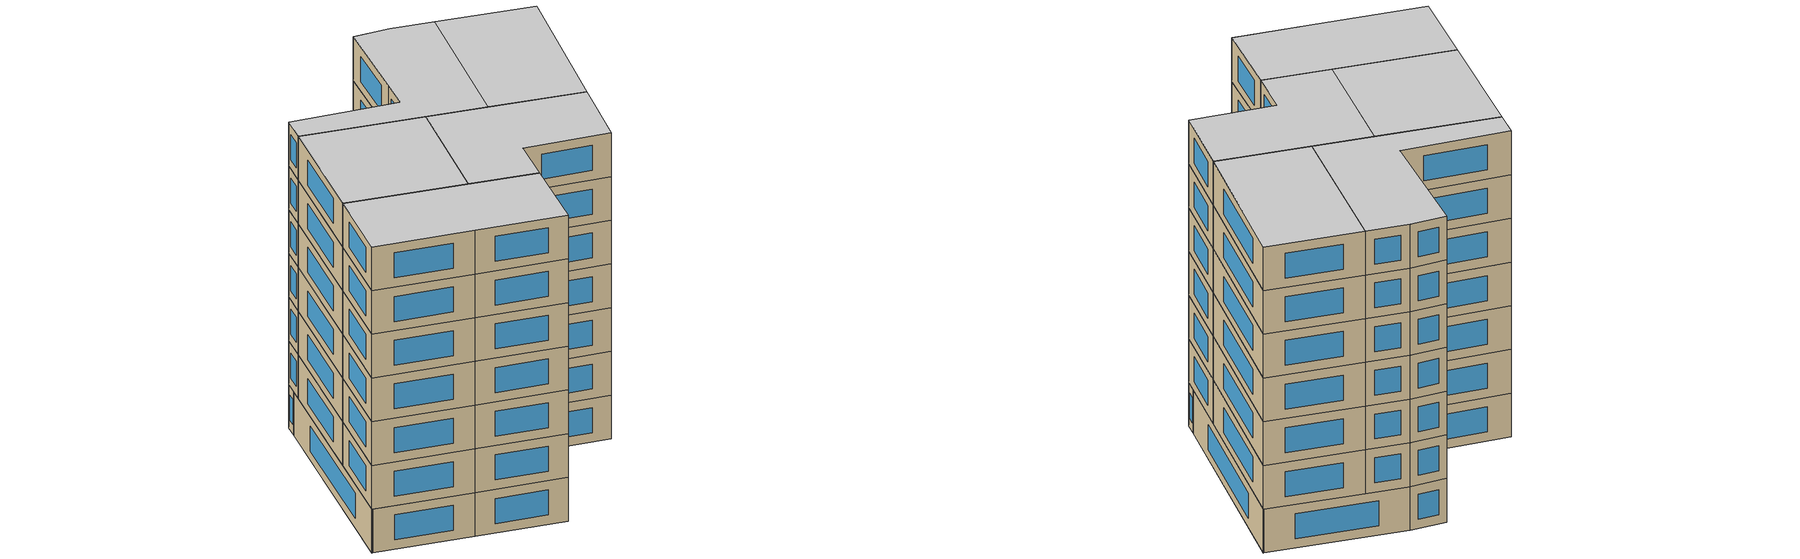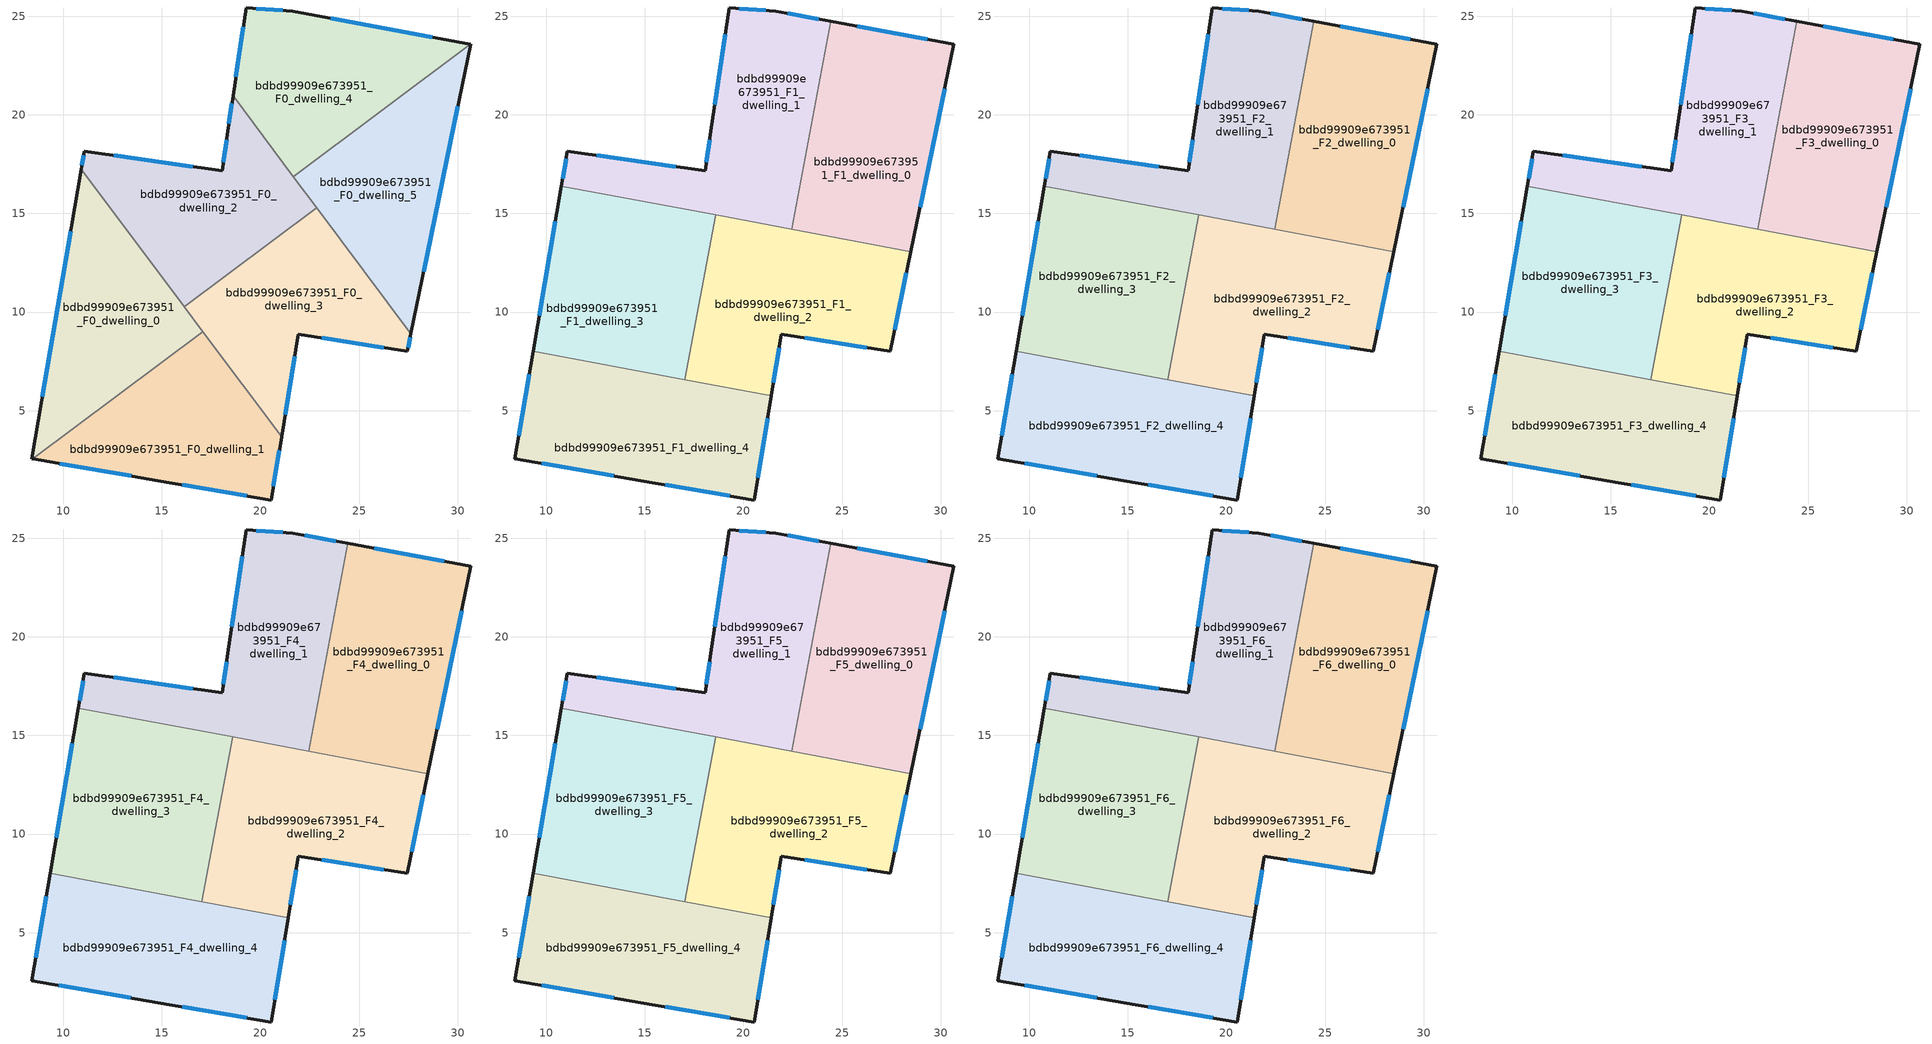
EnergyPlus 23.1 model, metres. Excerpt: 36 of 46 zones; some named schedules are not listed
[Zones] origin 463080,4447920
bdbd99909e673951_F0_dwelling_0
 floor ground (EU_floor_Construction): 10.92,17.25 17.08,9.01 8.46,2.56 8.41,2.57 z0
 wall outside (EU_wall_Construction): 10.92,17.25 8.41,2.57 8.46,2.56 z0:3
 wall to bdbd99909e673951_F0_dwelling_1 (EU_wall_Construction): 8.46,2.56 17.08,9.01 z0:3
 wall to bdbd99909e673951_F0_dwelling_2 (EU_wall_Construction): 16.13,10.28 10.92,17.25 z0:3
 wall to bdbd99909e673951_F0_dwelling_3 (EU_wall_Construction): 17.08,9.01 16.13,10.28 z0:3
 window (EU_Window_Construction): 10.38,14.1 8.95,5.71 z0.64:2.36
bdbd99909e673951_F0_dwelling_1
 floor ground (EU_floor_Construction): 17.08,9.01 21.07,3.68 20.54,0.47 14.8,1.46 8.46,2.56 z0
 wall outside (EU_wall_Construction): 8.46,2.56 14.8,1.46 20.54,0.47 21.07,3.68 z0:3
 wall to bdbd99909e673951_F0_dwelling_3 (EU_wall_Construction): 21.07,3.68 17.08,9.01 z0:3
 window (EU_Window_Construction): 20.65,1.16 20.96,2.99 / 16.03,1.25 19.31,0.69 / 9.82,2.32 13.44,1.69 z0.64:2.36
bdbd99909e673951_F0_dwelling_2
 floor ground (EU_floor_Construction): 18.61,20.96 22.85,15.3 16.13,10.28 10.92,17.25 11.07,18.15 18.07,17.16 18.34,19.17 z0
 wall outside (EU_wall_Construction): 18.61,20.96 18.34,19.17 18.07,17.16 11.07,18.15 10.92,17.25 z0:3
 wall to bdbd99909e673951_F0_dwelling_3 (EU_wall_Construction): 16.13,10.28 22.85,15.3 z0:3
 wall to bdbd99909e673951_F0_dwelling_4 (EU_wall_Construction): 21.67,16.87 18.61,20.96 z0:3
 wall to bdbd99909e673951_F0_dwelling_5 (EU_wall_Construction): 22.85,15.3 21.67,16.87 z0:3
 window (EU_Window_Construction): 11.04,17.95 10.95,17.44 / 16.57,17.37 12.57,17.94 / 18.28,18.74 18.13,17.59 / 18.55,20.58 18.4,19.55 z0.64:2.36
bdbd99909e673951_F0_dwelling_3
 floor ground (EU_floor_Construction): 22.85,15.3 27.62,8.91 27.44,8.01 21.93,8.87 21.07,3.68 16.13,10.28 z0
 wall outside (EU_wall_Construction): 21.07,3.68 21.93,8.87 27.44,8.01 27.62,8.91 z0:3
 wall to bdbd99909e673951_F0_dwelling_5 (EU_wall_Construction): 27.62,8.91 22.85,15.3 z0:3
 window (EU_Window_Construction): 21.25,4.79 21.74,7.76 / 27.48,8.2 27.59,8.72 / 23.11,8.69 26.26,8.19 z0.64:2.36
bdbd99909e673951_F0_dwelling_4
 floor ground (EU_floor_Construction): 30.63,23.57 21.67,16.87 18.61,20.96 19.27,25.41 21.64,25.25 z0
 wall outside (EU_wall_Construction): 30.63,23.57 21.64,25.25 19.27,25.41 18.61,20.96 z0:3
 wall to bdbd99909e673951_F0_dwelling_5 (EU_wall_Construction): 21.67,16.87 30.63,23.57 z0:3
 window (EU_Window_Construction): 19.13,24.46 18.75,21.92 / 21.13,25.29 19.78,25.38 / 28.71,23.93 23.57,24.89 z0.64:2.36
bdbd99909e673951_F0_dwelling_5
 floor ground (EU_floor_Construction): 30.66,23.57 27.62,8.91 21.67,16.87 30.63,23.57 z0
 wall outside (EU_wall_Construction): 27.62,8.91 30.66,23.57 30.63,23.57 z0:3
 window (EU_Window_Construction): 28.27,12.05 30.01,20.43 z0.64:2.36
bdbd99909e673951_F1_dwelling_0
 floor to bdbd99909e673951_F0_dwelling_5 (EU_floor_Construction): 30.66,23.57 28.48,13.07 23.87,13.93 22.69,15.51 23.15,17.98 30.63,23.57 z3
 floor to bdbd99909e673951_F0_dwelling_4 (EU_floor_Construction): 30.63,23.57 23.15,17.98 24.42,24.73 z3
 floor to bdbd99909e673951_F0_dwelling_3 (EU_floor_Construction): 22.85,15.3 23.87,13.93 22.45,14.2 22.62,15.13 z3
 floor to bdbd99909e673951_F0_dwelling_2 (EU_floor_Construction): 22.69,15.51 22.85,15.3 22.62,15.13 z3
 wall outside (EU_wall_Construction): 28.48,13.07 30.66,23.57 24.42,24.74 z3:6
 wall to bdbd99909e673951_F1_dwelling_1 (EU_wall_Construction): 24.42,24.74 22.45,14.2 z3:6
 wall to bdbd99909e673951_F1_dwelling_2 (EU_wall_Construction): 22.45,14.2 28.48,13.07 z3:6
 window (EU_Window_Construction): 29.32,23.82 25.75,24.49 / 28.95,15.32 30.19,21.32 z3.64:5.36
bdbd99909e673951_F1_dwelling_1
 floor to bdbd99909e673951_F0_dwelling_4 (EU_floor_Construction): 24.42,24.73 23.15,17.98 21.67,16.87 18.61,20.96 19.27,25.41 21.64,25.25 z3
 floor to bdbd99909e673951_F0_dwelling_5 (EU_floor_Construction): 23.15,17.98 22.69,15.51 21.67,16.87 z3
 floor to bdbd99909e673951_F0_dwelling_2 (EU_floor_Construction): 18.61,20.96 22.69,15.51 22.62,15.13 21.59,14.36 11.69,16.21 10.92,17.25 11.07,18.15 18.07,17.16 18.34,19.17 z3
 floor to bdbd99909e673951_F0_dwelling_3 (EU_floor_Construction): 22.62,15.13 22.45,14.2 21.59,14.36 z3
 floor to bdbd99909e673951_F0_dwelling_0 (EU_floor_Construction): 10.92,17.25 11.69,16.21 10.77,16.38 z3
 wall outside (EU_wall_Construction): 24.42,24.74 21.64,25.25 19.27,25.41 18.34,19.17 18.07,17.16 11.07,18.15 10.77,16.38 z3:6
 wall to bdbd99909e673951_F1_dwelling_3 (EU_wall_Construction): 10.77,16.38 18.59,14.92 z3:6
 wall to bdbd99909e673951_F1_dwelling_2 (EU_wall_Construction): 18.59,14.92 22.45,14.2 z3:6
 window (EU_Window_Construction): 16.57,17.37 12.57,17.94 / 18.28,18.74 18.13,17.59 / 19.07,24.07 18.54,20.5 / 21.13,25.29 19.78,25.38 / 23.82,24.85 22.24,25.14 / 11.01,17.77 10.84,16.76 z3.64:5.36
bdbd99909e673951_F1_dwelling_2
 floor to bdbd99909e673951_F0_dwelling_2 (EU_floor_Construction): 21.59,14.36 17.98,11.66 18.59,14.92 z3
 floor to bdbd99909e673951_F0_dwelling_3 (EU_floor_Construction): 23.87,13.93 27.62,8.91 27.44,8.01 21.93,8.87 21.41,5.76 19.21,6.17 17.4,8.58 17.98,11.66 21.59,14.36 z3
 floor to bdbd99909e673951_F0_dwelling_5 (EU_floor_Construction): 28.48,13.07 27.62,8.91 23.87,13.93 z3
 floor to bdbd99909e673951_F0_dwelling_1 (EU_floor_Construction): 17.4,8.58 19.21,6.17 17.03,6.58 z3
 wall outside (EU_wall_Construction): 21.41,5.76 21.93,8.87 27.44,8.01 28.48,13.07 z3:6
 wall to bdbd99909e673951_F1_dwelling_3 (EU_wall_Construction): 18.59,14.92 17.03,6.58 z3:6
 wall to bdbd99909e673951_F1_dwelling_4 (EU_wall_Construction): 17.03,6.58 21.41,5.76 z3:6
 window (EU_Window_Construction): 27.66,9.09 28.26,11.98 / 23.11,8.69 26.26,8.19 / 21.52,6.42 21.82,8.2 z3.64:5.36
bdbd99909e673951_F1_dwelling_3
 floor to bdbd99909e673951_F0_dwelling_0 (EU_floor_Construction): 11.69,16.21 17.08,9.01 14.47,7.05 9.34,8.01 10.77,16.38 z3
 floor to bdbd99909e673951_F0_dwelling_2 (EU_floor_Construction): 18.59,14.92 17.98,11.66 16.13,10.28 11.69,16.21 z3
 floor to bdbd99909e673951_F0_dwelling_1 (EU_floor_Construction): 17.08,9.01 17.4,8.58 17.03,6.58 14.47,7.05 z3
 floor to bdbd99909e673951_F0_dwelling_3 (EU_floor_Construction): 17.98,11.66 17.4,8.58 16.13,10.28 z3
 wall outside (EU_wall_Construction): 10.77,16.38 9.34,8.01 z3:6
 wall to bdbd99909e673951_F1_dwelling_4 (EU_wall_Construction): 9.34,8.01 17.03,6.58 z3:6
 window (EU_Window_Construction): 10.47,14.59 9.65,9.81 z3.64:5.36
bdbd99909e673951_F1_dwelling_4
 floor to bdbd99909e673951_F0_dwelling_1 (EU_floor_Construction): 19.21,6.17 21.07,3.68 20.54,0.47 14.8,1.46 8.46,2.56 14.47,7.05 z3
 floor to bdbd99909e673951_F0_dwelling_0 (EU_floor_Construction): 14.47,7.05 8.46,2.56 8.41,2.57 9.34,8.01 z3
 floor to bdbd99909e673951_F0_dwelling_3 (EU_floor_Construction): 21.41,5.76 21.07,3.68 19.21,6.17 z3
 wall outside (EU_wall_Construction): 9.34,8.01 8.41,2.57 14.8,1.46 20.54,0.47 21.41,5.76 z3:6
 window (EU_Window_Construction): 9.14,6.85 8.61,3.73 / 20.73,1.61 21.23,4.63 / 16.03,1.25 19.31,0.69 / 9.78,2.33 13.43,1.69 z3.64:5.36
bdbd99909e673951_F2_dwelling_0
 floor to bdbd99909e673951_F1_dwelling_0 (EU_floor_Construction): 30.66,23.57 28.48,13.07 22.45,14.2 24.42,24.74 z6
 wall outside (EU_wall_Construction): 28.48,13.07 30.66,23.57 24.42,24.74 z6:9
 wall to bdbd99909e673951_F2_dwelling_1 (EU_wall_Construction): 24.42,24.74 22.45,14.2 z6:9
 wall to bdbd99909e673951_F2_dwelling_2 (EU_wall_Construction): 22.45,14.2 28.48,13.07 z6:9
 window (EU_Window_Construction): 29.32,23.82 25.75,24.49 / 28.95,15.32 30.19,21.32 z6.64:8.36
bdbd99909e673951_F2_dwelling_1
 floor to bdbd99909e673951_F1_dwelling_1 (EU_floor_Construction): 24.42,24.74 22.45,14.2 10.77,16.38 11.07,18.15 18.07,17.16 18.34,19.17 19.27,25.41 21.64,25.25 z6
 wall outside (EU_wall_Construction): 24.42,24.74 21.64,25.25 19.27,25.41 18.34,19.17 18.07,17.16 11.07,18.15 10.77,16.38 z6:9
 wall to bdbd99909e673951_F2_dwelling_3 (EU_wall_Construction): 10.77,16.38 18.59,14.92 z6:9
 wall to bdbd99909e673951_F2_dwelling_2 (EU_wall_Construction): 18.59,14.92 22.45,14.2 z6:9
 window (EU_Window_Construction): 16.57,17.37 12.57,17.94 / 18.28,18.74 18.13,17.59 / 19.07,24.07 18.54,20.5 / 21.13,25.29 19.78,25.38 / 23.82,24.85 22.24,25.14 / 11.01,17.77 10.84,16.76 z6.64:8.36
bdbd99909e673951_F2_dwelling_2
 floor to bdbd99909e673951_F1_dwelling_2 (EU_floor_Construction): 28.48,13.07 27.44,8.01 21.93,8.87 21.41,5.76 17.03,6.58 18.59,14.92 z6
 wall outside (EU_wall_Construction): 21.41,5.76 21.93,8.87 27.44,8.01 28.48,13.07 z6:9
 wall to bdbd99909e673951_F2_dwelling_3 (EU_wall_Construction): 18.59,14.92 17.03,6.58 z6:9
 wall to bdbd99909e673951_F2_dwelling_4 (EU_wall_Construction): 17.03,6.58 21.41,5.76 z6:9
 window (EU_Window_Construction): 27.66,9.09 28.26,11.98 / 23.11,8.69 26.26,8.19 / 21.52,6.42 21.82,8.2 z6.64:8.36
bdbd99909e673951_F2_dwelling_3
 floor to bdbd99909e673951_F1_dwelling_3 (EU_floor_Construction): 18.59,14.92 17.03,6.58 9.34,8.01 10.77,16.38 z6
 wall outside (EU_wall_Construction): 10.77,16.38 9.34,8.01 z6:9
 wall to bdbd99909e673951_F2_dwelling_4 (EU_wall_Construction): 9.34,8.01 17.03,6.58 z6:9
 window (EU_Window_Construction): 10.47,14.59 9.65,9.81 z6.64:8.36
bdbd99909e673951_F2_dwelling_4
 floor to bdbd99909e673951_F1_dwelling_4 (EU_floor_Construction): 21.41,5.76 20.54,0.47 14.8,1.46 8.41,2.57 9.34,8.01 z6
 wall outside (EU_wall_Construction): 9.34,8.01 8.41,2.57 14.8,1.46 20.54,0.47 21.41,5.76 z6:9
 window (EU_Window_Construction): 9.14,6.85 8.61,3.73 / 20.73,1.61 21.23,4.63 / 16.03,1.25 19.31,0.69 / 9.78,2.33 13.43,1.69 z6.64:8.36
bdbd99909e673951_F3_dwelling_0
 floor to bdbd99909e673951_F2_dwelling_0 (EU_floor_Construction): 30.66,23.57 28.48,13.07 22.45,14.2 24.42,24.74 z9
 wall outside (EU_wall_Construction): 28.48,13.07 30.66,23.57 24.42,24.74 z9:12
 wall to bdbd99909e673951_F3_dwelling_1 (EU_wall_Construction): 24.42,24.74 22.45,14.2 z9:12
 wall to bdbd99909e673951_F3_dwelling_2 (EU_wall_Construction): 22.45,14.2 28.48,13.07 z9:12
 window (EU_Window_Construction): 29.32,23.82 25.75,24.49 / 28.95,15.32 30.19,21.32 z9.64:11.36
bdbd99909e673951_F3_dwelling_1
 floor to bdbd99909e673951_F2_dwelling_1 (EU_floor_Construction): 24.42,24.74 22.45,14.2 10.77,16.38 11.07,18.15 18.07,17.16 18.34,19.17 19.27,25.41 21.64,25.25 z9
 wall outside (EU_wall_Construction): 24.42,24.74 21.64,25.25 19.27,25.41 18.34,19.17 18.07,17.16 11.07,18.15 10.77,16.38 z9:12
 wall to bdbd99909e673951_F3_dwelling_3 (EU_wall_Construction): 10.77,16.38 18.59,14.92 z9:12
 wall to bdbd99909e673951_F3_dwelling_2 (EU_wall_Construction): 18.59,14.92 22.45,14.2 z9:12
 window (EU_Window_Construction): 16.57,17.37 12.57,17.94 / 18.28,18.74 18.13,17.59 / 19.07,24.07 18.54,20.5 / 21.13,25.29 19.78,25.38 / 23.82,24.85 22.24,25.14 / 11.01,17.77 10.84,16.76 z9.64:11.36
bdbd99909e673951_F3_dwelling_2
 floor to bdbd99909e673951_F2_dwelling_2 (EU_floor_Construction): 28.48,13.07 27.44,8.01 21.93,8.87 21.41,5.76 17.03,6.58 18.59,14.92 z9
 wall outside (EU_wall_Construction): 21.41,5.76 21.93,8.87 27.44,8.01 28.48,13.07 z9:12
 wall to bdbd99909e673951_F3_dwelling_3 (EU_wall_Construction): 18.59,14.92 17.03,6.58 z9:12
 wall to bdbd99909e673951_F3_dwelling_4 (EU_wall_Construction): 17.03,6.58 21.41,5.76 z9:12
 window (EU_Window_Construction): 27.66,9.09 28.26,11.98 / 23.11,8.69 26.26,8.19 / 21.52,6.42 21.82,8.2 z9.64:11.36
bdbd99909e673951_F3_dwelling_3
 floor to bdbd99909e673951_F2_dwelling_3 (EU_floor_Construction): 18.59,14.92 17.03,6.58 9.34,8.01 10.77,16.38 z9
 wall outside (EU_wall_Construction): 10.77,16.38 9.34,8.01 z9:12
 wall to bdbd99909e673951_F3_dwelling_4 (EU_wall_Construction): 9.34,8.01 17.03,6.58 z9:12
 window (EU_Window_Construction): 10.47,14.59 9.65,9.81 z9.64:11.36
bdbd99909e673951_F3_dwelling_4
 floor to bdbd99909e673951_F2_dwelling_4 (EU_floor_Construction): 21.41,5.76 20.54,0.47 14.8,1.46 8.41,2.57 9.34,8.01 z9
 wall outside (EU_wall_Construction): 9.34,8.01 8.41,2.57 14.8,1.46 20.54,0.47 21.41,5.76 z9:12
 window (EU_Window_Construction): 9.14,6.85 8.61,3.73 / 20.73,1.61 21.23,4.63 / 16.03,1.25 19.31,0.69 / 9.78,2.33 13.43,1.69 z9.64:11.36
bdbd99909e673951_F4_dwelling_0
 floor to bdbd99909e673951_F3_dwelling_0 (EU_floor_Construction): 30.66,23.57 28.48,13.07 22.45,14.2 24.42,24.74 z12
 wall outside (EU_wall_Construction): 28.48,13.07 30.66,23.57 24.42,24.74 z12:15
 wall to bdbd99909e673951_F4_dwelling_1 (EU_wall_Construction): 24.42,24.74 22.45,14.2 z12:15
 wall to bdbd99909e673951_F4_dwelling_2 (EU_wall_Construction): 22.45,14.2 28.48,13.07 z12:15
 window (EU_Window_Construction): 29.32,23.82 25.75,24.49 / 28.95,15.32 30.19,21.32 z12.64:14.36
bdbd99909e673951_F4_dwelling_1
 floor to bdbd99909e673951_F3_dwelling_1 (EU_floor_Construction): 24.42,24.74 22.45,14.2 10.77,16.38 11.07,18.15 18.07,17.16 18.34,19.17 19.27,25.41 21.64,25.25 z12
 wall outside (EU_wall_Construction): 24.42,24.74 21.64,25.25 19.27,25.41 18.34,19.17 18.07,17.16 11.07,18.15 10.77,16.38 z12:15
 wall to bdbd99909e673951_F4_dwelling_3 (EU_wall_Construction): 10.77,16.38 18.59,14.92 z12:15
 wall to bdbd99909e673951_F4_dwelling_2 (EU_wall_Construction): 18.59,14.92 22.45,14.2 z12:15
 window (EU_Window_Construction): 16.57,17.37 12.57,17.94 / 18.28,18.74 18.13,17.59 / 19.07,24.07 18.54,20.5 / 21.13,25.29 19.78,25.38 / 23.82,24.85 22.24,25.14 / 11.01,17.77 10.84,16.76 z12.64:14.36
bdbd99909e673951_F4_dwelling_2
 floor to bdbd99909e673951_F3_dwelling_2 (EU_floor_Construction): 28.48,13.07 27.44,8.01 21.93,8.87 21.41,5.76 17.03,6.58 18.59,14.92 z12
 wall outside (EU_wall_Construction): 21.41,5.76 21.93,8.87 27.44,8.01 28.48,13.07 z12:15
 wall to bdbd99909e673951_F4_dwelling_3 (EU_wall_Construction): 18.59,14.92 17.03,6.58 z12:15
 wall to bdbd99909e673951_F4_dwelling_4 (EU_wall_Construction): 17.03,6.58 21.41,5.76 z12:15
 window (EU_Window_Construction): 27.66,9.09 28.26,11.98 / 23.11,8.69 26.26,8.19 / 21.52,6.42 21.82,8.2 z12.64:14.36
bdbd99909e673951_F4_dwelling_3
 floor to bdbd99909e673951_F3_dwelling_3 (EU_floor_Construction): 18.59,14.92 17.03,6.58 9.34,8.01 10.77,16.38 z12
 wall outside (EU_wall_Construction): 10.77,16.38 9.34,8.01 z12:15
 wall to bdbd99909e673951_F4_dwelling_4 (EU_wall_Construction): 9.34,8.01 17.03,6.58 z12:15
 window (EU_Window_Construction): 10.47,14.59 9.65,9.81 z12.64:14.36
bdbd99909e673951_F4_dwelling_4
 floor to bdbd99909e673951_F3_dwelling_4 (EU_floor_Construction): 21.41,5.76 20.54,0.47 14.8,1.46 8.41,2.57 9.34,8.01 z12
 wall outside (EU_wall_Construction): 9.34,8.01 8.41,2.57 14.8,1.46 20.54,0.47 21.41,5.76 z12:15
 window (EU_Window_Construction): 9.14,6.85 8.61,3.73 / 20.73,1.61 21.23,4.63 / 16.03,1.25 19.31,0.69 / 9.78,2.33 13.43,1.69 z12.64:14.36
bdbd99909e673951_F5_dwelling_0
 floor to bdbd99909e673951_F4_dwelling_0 (EU_floor_Construction): 30.66,23.57 28.48,13.07 22.45,14.2 24.42,24.74 z15
 wall outside (EU_wall_Construction): 28.48,13.07 30.66,23.57 24.42,24.74 z15:18
 wall to bdbd99909e673951_F5_dwelling_1 (EU_wall_Construction): 24.42,24.74 22.45,14.2 z15:18
 wall to bdbd99909e673951_F5_dwelling_2 (EU_wall_Construction): 22.45,14.2 28.48,13.07 z15:18
 window (EU_Window_Construction): 29.32,23.82 25.75,24.49 / 28.95,15.32 30.19,21.32 z15.64:17.36
bdbd99909e673951_F5_dwelling_1
 floor to bdbd99909e673951_F4_dwelling_1 (EU_floor_Construction): 24.42,24.74 22.45,14.2 10.77,16.38 11.07,18.15 18.07,17.16 18.34,19.17 19.27,25.41 21.64,25.25 z15
 wall outside (EU_wall_Construction): 24.42,24.74 21.64,25.25 19.27,25.41 18.34,19.17 18.07,17.16 11.07,18.15 10.77,16.38 z15:18
 wall to bdbd99909e673951_F5_dwelling_3 (EU_wall_Construction): 10.77,16.38 18.59,14.92 z15:18
 wall to bdbd99909e673951_F5_dwelling_2 (EU_wall_Construction): 18.59,14.92 22.45,14.2 z15:18
 window (EU_Window_Construction): 16.57,17.37 12.57,17.94 / 18.28,18.74 18.13,17.59 / 19.07,24.07 18.54,20.5 / 21.13,25.29 19.78,25.38 / 23.82,24.85 22.24,25.14 / 11.01,17.77 10.84,16.76 z15.64:17.36
bdbd99909e673951_F5_dwelling_2
 floor to bdbd99909e673951_F4_dwelling_2 (EU_floor_Construction): 28.48,13.07 27.44,8.01 21.93,8.87 21.41,5.76 17.03,6.58 18.59,14.92 z15
 wall outside (EU_wall_Construction): 21.41,5.76 21.93,8.87 27.44,8.01 28.48,13.07 z15:18
 wall to bdbd99909e673951_F5_dwelling_3 (EU_wall_Construction): 18.59,14.92 17.03,6.58 z15:18
 wall to bdbd99909e673951_F5_dwelling_4 (EU_wall_Construction): 17.03,6.58 21.41,5.76 z15:18
 window (EU_Window_Construction): 27.66,9.09 28.26,11.98 / 23.11,8.69 26.26,8.19 / 21.52,6.42 21.82,8.2 z15.64:17.36
bdbd99909e673951_F5_dwelling_3
 floor to bdbd99909e673951_F4_dwelling_3 (EU_floor_Construction): 18.59,14.92 17.03,6.58 9.34,8.01 10.77,16.38 z15
 wall outside (EU_wall_Construction): 10.77,16.38 9.34,8.01 z15:18
 wall to bdbd99909e673951_F5_dwelling_4 (EU_wall_Construction): 9.34,8.01 17.03,6.58 z15:18
 window (EU_Window_Construction): 10.47,14.59 9.65,9.81 z15.64:17.36
bdbd99909e673951_F5_dwelling_4
 floor to bdbd99909e673951_F4_dwelling_4 (EU_floor_Construction): 21.41,5.76 20.54,0.47 14.8,1.46 8.41,2.57 9.34,8.01 z15
 wall outside (EU_wall_Construction): 9.34,8.01 8.41,2.57 14.8,1.46 20.54,0.47 21.41,5.76 z15:18
 window (EU_Window_Construction): 9.14,6.85 8.61,3.73 / 20.73,1.61 21.23,4.63 / 16.03,1.25 19.31,0.69 / 9.78,2.33 13.43,1.69 z15.64:17.36
bdbd99909e673951_F6_dwelling_0
 floor to bdbd99909e673951_F5_dwelling_0 (EU_floor_Construction): 30.66,23.57 28.48,13.07 22.45,14.2 24.42,24.74 z18
 wall outside (EU_wall_Construction): 28.48,13.07 30.66,23.57 24.42,24.74 z18:21
 wall to bdbd99909e673951_F6_dwelling_1 (EU_wall_Construction): 24.42,24.74 22.45,14.2 z18:21
 wall to bdbd99909e673951_F6_dwelling_2 (EU_wall_Construction): 22.45,14.2 28.48,13.07 z18:21
 window (EU_Window_Construction): 29.32,23.82 25.75,24.49 / 28.95,15.32 30.19,21.32 z18.64:20.36
 ceiling to bdbd99909e673951_F7_dwelling_0 (EU_floor_Construction): 28.48,13.07 30.66,23.57 24.42,24.74 22.45,14.2 z21
bdbd99909e673951_F6_dwelling_1
 floor to bdbd99909e673951_F5_dwelling_1 (EU_floor_Construction): 24.42,24.74 22.45,14.2 10.77,16.38 11.07,18.15 18.07,17.16 18.34,19.17 19.27,25.41 21.64,25.25 z18
 wall outside (EU_wall_Construction): 24.42,24.74 21.64,25.25 19.27,25.41 18.34,19.17 18.07,17.16 11.07,18.15 10.77,16.38 z18:21
 wall to bdbd99909e673951_F6_dwelling_3 (EU_wall_Construction): 10.77,16.38 18.59,14.92 z18:21
 wall to bdbd99909e673951_F6_dwelling_2 (EU_wall_Construction): 18.59,14.92 22.45,14.2 z18:21
 window (EU_Window_Construction): 16.57,17.37 12.57,17.94 / 18.28,18.74 18.13,17.59 / 19.07,24.07 18.54,20.5 / 21.13,25.29 19.78,25.38 / 23.82,24.85 22.24,25.14 / 11.01,17.77 10.84,16.76 z18.64:20.36
 ceiling to bdbd99909e673951_F7_dwelling_1 (EU_floor_Construction): 22.45,14.2 24.42,24.74 21.64,25.25 19.27,25.41 18.34,19.17 18.07,17.16 11.07,18.15 10.77,16.38 z21
bdbd99909e673951_F6_dwelling_2
 floor to bdbd99909e673951_F5_dwelling_2 (EU_floor_Construction): 28.48,13.07 27.44,8.01 21.93,8.87 21.41,5.76 17.03,6.58 18.59,14.92 z18
 wall outside (EU_wall_Construction): 21.41,5.76 21.93,8.87 27.44,8.01 28.48,13.07 z18:21
 wall to bdbd99909e673951_F6_dwelling_3 (EU_wall_Construction): 18.59,14.92 17.03,6.58 z18:21
 wall to bdbd99909e673951_F6_dwelling_4 (EU_wall_Construction): 17.03,6.58 21.41,5.76 z18:21
 window (EU_Window_Construction): 27.66,9.09 28.26,11.98 / 23.11,8.69 26.26,8.19 / 21.52,6.42 21.82,8.2 z18.64:20.36
 ceiling to bdbd99909e673951_F7_dwelling_2 (EU_floor_Construction): 27.44,8.01 28.48,13.07 18.59,14.92 17.03,6.58 21.41,5.76 21.93,8.87 z21
bdbd99909e673951_F6_dwelling_3
 floor to bdbd99909e673951_F5_dwelling_3 (EU_floor_Construction): 18.59,14.92 17.03,6.58 9.34,8.01 10.77,16.38 z18
 wall outside (EU_wall_Construction): 10.77,16.38 9.34,8.01 z18:21
 wall to bdbd99909e673951_F6_dwelling_4 (EU_wall_Construction): 9.34,8.01 17.03,6.58 z18:21
 window (EU_Window_Construction): 10.47,14.59 9.65,9.81 z18.64:20.36
 ceiling to bdbd99909e673951_F7_dwelling_3 (EU_floor_Construction): 17.03,6.58 18.59,14.92 10.77,16.38 9.34,8.01 z21
bdbd99909e673951_F6_dwelling_4
 floor to bdbd99909e673951_F5_dwelling_4 (EU_floor_Construction): 21.41,5.76 20.54,0.47 14.8,1.46 8.41,2.57 9.34,8.01 z18
 wall outside (EU_wall_Construction): 9.34,8.01 8.41,2.57 14.8,1.46 20.54,0.47 21.41,5.76 z18:21
 window (EU_Window_Construction): 9.14,6.85 8.61,3.73 / 20.73,1.61 21.23,4.63 / 16.03,1.25 19.31,0.69 / 9.78,2.33 13.43,1.69 z18.64:20.36
 ceiling to bdbd99909e673951_F7_dwelling_4 (EU_floor_Construction): 20.54,0.47 21.41,5.76 9.34,8.01 8.41,2.57 14.8,1.46 z21
[Building]
EU S2 Campaign: North Axis=0; Terrain=City; Solar Distribution=FullExterior
[Site:Location]
Yerevan-Zvartnots.Intl.AP: Latitude=40.15; Longitude=44.383; Time Zone=4; Elevation=854
[SizingPeriod:WeatherFileDays]
AnnualSizingPeriod: Begin Month=1; Begin Day of Month=1; End Month=12; End Day of Month=31; Day of Week for Start Day=Monday; Use Weather File Daylight Saving Period=No; Use Weather File Rain and Snow Indicators=No
[MATERIAL]
EU_InternalMass_Material: Roughness=MediumRough; Thickness=0.1; Conductivity=1; Density=1800; Specific Heat=900; Thermal Absorptance=0.9; Solar Absorptance=0.7; Visible Absorptance=0.7
[MATERIAL:NOMASS] Roughness=MediumRough; Thermal Absorptance=0.9; Solar Absorptance=0.7; Visible Absorptance=0.7
Name | Thermal Resistance
EU_wall_NoMass | 1.05043
EU_floor_NoMass | 0.478065
[WINDOWMATERIAL:SIMPLEGLAZINGSYSTEM]
EU_Window_SimpleGlazing: UFactor=2.5566; Solar Heat Gain Coefficient=0.75; Visible Transmittance=0.75
[CONSTRUCTION]
EU_wall_Construction: EU_wall_NoMass
EU_floor_Construction: EU_floor_NoMass
EU_Window_Construction: EU_Window_SimpleGlazing
EU_InternalMass_Construction: EU_InternalMass_Material
[ZONE] Type=1; Multiplier=1; Ceiling Height=autocalculate; Floor Area=autocalculate; Part of Total Floor Area=Yes
Name | Volume
bdbd99909e673951_F0_dwelling_0 | 167.326
bdbd99909e673951_F1_dwelling_0; bdbd99909e673951_F2_dwelling_0; bdbd99909e673951_F3_dwelling_0; bdbd99909e673951_F4_dwelling_0; bdbd99909e673951_F5_dwelling_0; bdbd99909e673951_F6_dwelling_0 | 200.809
bdbd99909e673951_F0_dwelling_1 | 167.323
bdbd99909e673951_F1_dwelling_1; bdbd99909e673951_F2_dwelling_1; bdbd99909e673951_F3_dwelling_1; bdbd99909e673951_F4_dwelling_1; bdbd99909e673951_F5_dwelling_1; bdbd99909e673951_F6_dwelling_1 | 200.782
bdbd99909e673951_F0_dwelling_2 | 167.313
bdbd99909e673951_F1_dwelling_2; bdbd99909e673951_F2_dwelling_2; bdbd99909e673951_F3_dwelling_2; bdbd99909e673951_F4_dwelling_2; bdbd99909e673951_F5_dwelling_2; bdbd99909e673951_F6_dwelling_2 | 200.756
bdbd99909e673951_F0_dwelling_3 | 167.315
bdbd99909e673951_F1_dwelling_3; bdbd99909e673951_F2_dwelling_3; bdbd99909e673951_F3_dwelling_3; bdbd99909e673951_F4_dwelling_3; bdbd99909e673951_F5_dwelling_3; bdbd99909e673951_F6_dwelling_3 | 200.786
bdbd99909e673951_F0_dwelling_4 | 167.321
bdbd99909e673951_F1_dwelling_4; bdbd99909e673951_F2_dwelling_4; bdbd99909e673951_F3_dwelling_4; bdbd99909e673951_F4_dwelling_4; bdbd99909e673951_F5_dwelling_4; bdbd99909e673951_F6_dwelling_4 | 200.803
bdbd99909e673951_F0_dwelling_5 | 167.31
[INTERNALMASS] Construction=EU_InternalMass_Construction
Name | Zone or ZoneList | Surface Area
bdbd99909e673951_F0_dwelling_0_EU_InternalMass | bdbd99909e673951_F0_dwelling_0 | 55.7752
bdbd99909e673951_F0_dwelling_1_EU_InternalMass | bdbd99909e673951_F0_dwelling_1 | 55.7744
bdbd99909e673951_F0_dwelling_2_EU_InternalMass | bdbd99909e673951_F0_dwelling_2 | 55.7709
bdbd99909e673951_F0_dwelling_3_EU_InternalMass | bdbd99909e673951_F0_dwelling_3 | 55.7717
bdbd99909e673951_F0_dwelling_4_EU_InternalMass | bdbd99909e673951_F0_dwelling_4 | 55.7735
bdbd99909e673951_F0_dwelling_5_EU_InternalMass | bdbd99909e673951_F0_dwelling_5 | 55.7701
bdbd99909e673951_F1_dwelling_0_EU_InternalMass | bdbd99909e673951_F1_dwelling_0 | 66.9352
bdbd99909e673951_F1_dwelling_1_EU_InternalMass | bdbd99909e673951_F1_dwelling_1 | 66.9284
bdbd99909e673951_F1_dwelling_2_EU_InternalMass | bdbd99909e673951_F1_dwelling_2 | 66.9187
bdbd99909e673951_F1_dwelling_3_EU_InternalMass | bdbd99909e673951_F1_dwelling_3 | 66.9292
bdbd99909e673951_F1_dwelling_4_EU_InternalMass | bdbd99909e673951_F1_dwelling_4 | 66.9341
bdbd99909e673951_F2_dwelling_0_EU_InternalMass | bdbd99909e673951_F2_dwelling_0 | 66.9352
bdbd99909e673951_F2_dwelling_1_EU_InternalMass | bdbd99909e673951_F2_dwelling_1 | 66.9284
bdbd99909e673951_F2_dwelling_2_EU_InternalMass | bdbd99909e673951_F2_dwelling_2 | 66.9187
bdbd99909e673951_F2_dwelling_3_EU_InternalMass | bdbd99909e673951_F2_dwelling_3 | 66.9292
bdbd99909e673951_F2_dwelling_4_EU_InternalMass | bdbd99909e673951_F2_dwelling_4 | 66.9341
bdbd99909e673951_F3_dwelling_0_EU_InternalMass | bdbd99909e673951_F3_dwelling_0 | 66.9352
bdbd99909e673951_F3_dwelling_1_EU_InternalMass | bdbd99909e673951_F3_dwelling_1 | 66.9284
bdbd99909e673951_F3_dwelling_2_EU_InternalMass | bdbd99909e673951_F3_dwelling_2 | 66.9187
bdbd99909e673951_F3_dwelling_3_EU_InternalMass | bdbd99909e673951_F3_dwelling_3 | 66.9292
bdbd99909e673951_F3_dwelling_4_EU_InternalMass | bdbd99909e673951_F3_dwelling_4 | 66.9341
bdbd99909e673951_F4_dwelling_0_EU_InternalMass | bdbd99909e673951_F4_dwelling_0 | 66.9352
bdbd99909e673951_F4_dwelling_1_EU_InternalMass | bdbd99909e673951_F4_dwelling_1 | 66.9284
bdbd99909e673951_F4_dwelling_2_EU_InternalMass | bdbd99909e673951_F4_dwelling_2 | 66.9187
bdbd99909e673951_F4_dwelling_3_EU_InternalMass | bdbd99909e673951_F4_dwelling_3 | 66.9292
bdbd99909e673951_F4_dwelling_4_EU_InternalMass | bdbd99909e673951_F4_dwelling_4 | 66.9341
bdbd99909e673951_F5_dwelling_0_EU_InternalMass | bdbd99909e673951_F5_dwelling_0 | 66.9352
bdbd99909e673951_F5_dwelling_1_EU_InternalMass | bdbd99909e673951_F5_dwelling_1 | 66.9284
bdbd99909e673951_F5_dwelling_2_EU_InternalMass | bdbd99909e673951_F5_dwelling_2 | 66.9187
bdbd99909e673951_F5_dwelling_3_EU_InternalMass | bdbd99909e673951_F5_dwelling_3 | 66.9292
bdbd99909e673951_F5_dwelling_4_EU_InternalMass | bdbd99909e673951_F5_dwelling_4 | 66.9341
bdbd99909e673951_F6_dwelling_0_EU_InternalMass | bdbd99909e673951_F6_dwelling_0 | 66.9352
bdbd99909e673951_F6_dwelling_1_EU_InternalMass | bdbd99909e673951_F6_dwelling_1 | 66.9284
bdbd99909e673951_F6_dwelling_2_EU_InternalMass | bdbd99909e673951_F6_dwelling_2 | 66.9187
bdbd99909e673951_F6_dwelling_3_EU_InternalMass | bdbd99909e673951_F6_dwelling_3 | 66.9292
bdbd99909e673951_F6_dwelling_4_EU_InternalMass | bdbd99909e673951_F6_dwelling_4 | 66.9341
[OTHEREQUIPMENT] Fuel Type=Electricity; Design Level Calculation Method=Watts/Area; Power per Zone Floor Area=1; Fraction Latent=0; Fraction Radiant=0; Fraction Lost=0; Carbon Dioxide Generation Rate=0; EndUse Subcategory=EU_Step8_InternalGains
Name | Zone or ZoneList or Space or SpaceList | Schedule
EU_Step8_InternalGain_bdbd99909e673951_F0_dwelling_0_f000 | bdbd99909e673951_F0_dwelling_0 | EU_Step8_GainSchedule_bdbd99909e673951_F0_dwelling_0_f000
EU_Step8_InternalGain_bdbd99909e673951_F0_dwelling_1_f000 | bdbd99909e673951_F0_dwelling_1 | EU_Step8_GainSchedule_bdbd99909e673951_F0_dwelling_1_f000
EU_Step8_InternalGain_bdbd99909e673951_F0_dwelling_2_f000 | bdbd99909e673951_F0_dwelling_2 | EU_Step8_GainSchedule_bdbd99909e673951_F0_dwelling_2_f000
EU_Step8_InternalGain_bdbd99909e673951_F0_dwelling_3_f000 | bdbd99909e673951_F0_dwelling_3 | EU_Step8_GainSchedule_bdbd99909e673951_F0_dwelling_3_f000
EU_Step8_InternalGain_bdbd99909e673951_F0_dwelling_4_f000 | bdbd99909e673951_F0_dwelling_4 | EU_Step8_GainSchedule_bdbd99909e673951_F0_dwelling_4_f000
EU_Step8_InternalGain_bdbd99909e673951_F0_dwelling_5_f000 | bdbd99909e673951_F0_dwelling_5 | EU_Step8_GainSchedule_bdbd99909e673951_F0_dwelling_5_f000
EU_Step8_InternalGain_bdbd99909e673951_F1_dwelling_0_f000 | bdbd99909e673951_F1_dwelling_0 | EU_Step8_GainSchedule_bdbd99909e673951_F1_dwelling_0_f000
EU_Step8_InternalGain_bdbd99909e673951_F1_dwelling_1_f000 | bdbd99909e673951_F1_dwelling_1 | EU_Step8_GainSchedule_bdbd99909e673951_F1_dwelling_1_f000
EU_Step8_InternalGain_bdbd99909e673951_F1_dwelling_2_f000 | bdbd99909e673951_F1_dwelling_2 | EU_Step8_GainSchedule_bdbd99909e673951_F1_dwelling_2_f000
EU_Step8_InternalGain_bdbd99909e673951_F1_dwelling_3_f000 | bdbd99909e673951_F1_dwelling_3 | EU_Step8_GainSchedule_bdbd99909e673951_F1_dwelling_3_f000
EU_Step8_InternalGain_bdbd99909e673951_F1_dwelling_4_f000 | bdbd99909e673951_F1_dwelling_4 | EU_Step8_GainSchedule_bdbd99909e673951_F1_dwelling_4_f000
EU_Step8_InternalGain_bdbd99909e673951_F2_dwelling_0_f000 | bdbd99909e673951_F2_dwelling_0 | EU_Step8_GainSchedule_bdbd99909e673951_F2_dwelling_0_f000
EU_Step8_InternalGain_bdbd99909e673951_F2_dwelling_1_f000 | bdbd99909e673951_F2_dwelling_1 | EU_Step8_GainSchedule_bdbd99909e673951_F2_dwelling_1_f000
EU_Step8_InternalGain_bdbd99909e673951_F2_dwelling_2_f000 | bdbd99909e673951_F2_dwelling_2 | EU_Step8_GainSchedule_bdbd99909e673951_F2_dwelling_2_f000
EU_Step8_InternalGain_bdbd99909e673951_F2_dwelling_3_f000 | bdbd99909e673951_F2_dwelling_3 | EU_Step8_GainSchedule_bdbd99909e673951_F2_dwelling_3_f000
EU_Step8_InternalGain_bdbd99909e673951_F2_dwelling_4_f000 | bdbd99909e673951_F2_dwelling_4 | EU_Step8_GainSchedule_bdbd99909e673951_F2_dwelling_4_f000
EU_Step8_InternalGain_bdbd99909e673951_F3_dwelling_0_f000 | bdbd99909e673951_F3_dwelling_0 | EU_Step8_GainSchedule_bdbd99909e673951_F3_dwelling_0_f000
EU_Step8_InternalGain_bdbd99909e673951_F3_dwelling_1_f000 | bdbd99909e673951_F3_dwelling_1 | EU_Step8_GainSchedule_bdbd99909e673951_F3_dwelling_1_f000
EU_Step8_InternalGain_bdbd99909e673951_F3_dwelling_2_f000 | bdbd99909e673951_F3_dwelling_2 | EU_Step8_GainSchedule_bdbd99909e673951_F3_dwelling_2_f000
EU_Step8_InternalGain_bdbd99909e673951_F3_dwelling_3_f000 | bdbd99909e673951_F3_dwelling_3 | EU_Step8_GainSchedule_bdbd99909e673951_F3_dwelling_3_f000
EU_Step8_InternalGain_bdbd99909e673951_F3_dwelling_4_f000 | bdbd99909e673951_F3_dwelling_4 | EU_Step8_GainSchedule_bdbd99909e673951_F3_dwelling_4_f000
EU_Step8_InternalGain_bdbd99909e673951_F4_dwelling_0_f000 | bdbd99909e673951_F4_dwelling_0 | EU_Step8_GainSchedule_bdbd99909e673951_F4_dwelling_0_f000
EU_Step8_InternalGain_bdbd99909e673951_F4_dwelling_1_f000 | bdbd99909e673951_F4_dwelling_1 | EU_Step8_GainSchedule_bdbd99909e673951_F4_dwelling_1_f000
EU_Step8_InternalGain_bdbd99909e673951_F4_dwelling_2_f000 | bdbd99909e673951_F4_dwelling_2 | EU_Step8_GainSchedule_bdbd99909e673951_F4_dwelling_2_f000
EU_Step8_InternalGain_bdbd99909e673951_F4_dwelling_3_f000 | bdbd99909e673951_F4_dwelling_3 | EU_Step8_GainSchedule_bdbd99909e673951_F4_dwelling_3_f000
EU_Step8_InternalGain_bdbd99909e673951_F4_dwelling_4_f000 | bdbd99909e673951_F4_dwelling_4 | EU_Step8_GainSchedule_bdbd99909e673951_F4_dwelling_4_f000
EU_Step8_InternalGain_bdbd99909e673951_F5_dwelling_0_f000 | bdbd99909e673951_F5_dwelling_0 | EU_Step8_GainSchedule_bdbd99909e673951_F5_dwelling_0_f000
EU_Step8_InternalGain_bdbd99909e673951_F5_dwelling_1_f000 | bdbd99909e673951_F5_dwelling_1 | EU_Step8_GainSchedule_bdbd99909e673951_F5_dwelling_1_f000
EU_Step8_InternalGain_bdbd99909e673951_F5_dwelling_2_f000 | bdbd99909e673951_F5_dwelling_2 | EU_Step8_GainSchedule_bdbd99909e673951_F5_dwelling_2_f000
EU_Step8_InternalGain_bdbd99909e673951_F5_dwelling_3_f000 | bdbd99909e673951_F5_dwelling_3 | EU_Step8_GainSchedule_bdbd99909e673951_F5_dwelling_3_f000
EU_Step8_InternalGain_bdbd99909e673951_F5_dwelling_4_f000 | bdbd99909e673951_F5_dwelling_4 | EU_Step8_GainSchedule_bdbd99909e673951_F5_dwelling_4_f000
EU_Step8_InternalGain_bdbd99909e673951_F6_dwelling_0_f000 | bdbd99909e673951_F6_dwelling_0 | EU_Step8_GainSchedule_bdbd99909e673951_F6_dwelling_0_f000
EU_Step8_InternalGain_bdbd99909e673951_F6_dwelling_1_f000 | bdbd99909e673951_F6_dwelling_1 | EU_Step8_GainSchedule_bdbd99909e673951_F6_dwelling_1_f000
EU_Step8_InternalGain_bdbd99909e673951_F6_dwelling_2_f000 | bdbd99909e673951_F6_dwelling_2 | EU_Step8_GainSchedule_bdbd99909e673951_F6_dwelling_2_f000
EU_Step8_InternalGain_bdbd99909e673951_F6_dwelling_3_f000 | bdbd99909e673951_F6_dwelling_3 | EU_Step8_GainSchedule_bdbd99909e673951_F6_dwelling_3_f000
EU_Step8_InternalGain_bdbd99909e673951_F6_dwelling_4_f000 | bdbd99909e673951_F6_dwelling_4 | EU_Step8_GainSchedule_bdbd99909e673951_F6_dwelling_4_f000
[ZONEVENTILATION:DESIGNFLOWRATE] Schedule=EU_AlwaysOn; Design Flow Rate Calculation Method=AirChanges/Hour; Air Changes per Hour=0.557805; Ventilation Type=Natural; Fan Pressure Rise=0; Fan Total Efficiency=1; Constant Term Coefficient=1; Temperature Term Coefficient=0; Velocity Term Coefficient=0; Velocity Squared Term Coefficient=0; Minimum Indoor Temperature=-100; Maximum Indoor Temperature=100; Delta Temperature=-100; Minimum Outdoor Temperature=-100; Maximum Outdoor Temperature=100; Maximum Wind Speed=40
Name | Zone or ZoneList or Space or SpaceList
EU_ConstantAir_bdbd99909e673951_F0_dwelling_0 | bdbd99909e673951_F0_dwelling_0
EU_ConstantAir_bdbd99909e673951_F0_dwelling_1 | bdbd99909e673951_F0_dwelling_1
EU_ConstantAir_bdbd99909e673951_F0_dwelling_2 | bdbd99909e673951_F0_dwelling_2
EU_ConstantAir_bdbd99909e673951_F0_dwelling_3 | bdbd99909e673951_F0_dwelling_3
EU_ConstantAir_bdbd99909e673951_F0_dwelling_4 | bdbd99909e673951_F0_dwelling_4
EU_ConstantAir_bdbd99909e673951_F0_dwelling_5 | bdbd99909e673951_F0_dwelling_5
EU_ConstantAir_bdbd99909e673951_F1_dwelling_0 | bdbd99909e673951_F1_dwelling_0
EU_ConstantAir_bdbd99909e673951_F1_dwelling_1 | bdbd99909e673951_F1_dwelling_1
EU_ConstantAir_bdbd99909e673951_F1_dwelling_2 | bdbd99909e673951_F1_dwelling_2
EU_ConstantAir_bdbd99909e673951_F1_dwelling_3 | bdbd99909e673951_F1_dwelling_3
EU_ConstantAir_bdbd99909e673951_F1_dwelling_4 | bdbd99909e673951_F1_dwelling_4
EU_ConstantAir_bdbd99909e673951_F2_dwelling_0 | bdbd99909e673951_F2_dwelling_0
EU_ConstantAir_bdbd99909e673951_F2_dwelling_1 | bdbd99909e673951_F2_dwelling_1
EU_ConstantAir_bdbd99909e673951_F2_dwelling_2 | bdbd99909e673951_F2_dwelling_2
EU_ConstantAir_bdbd99909e673951_F2_dwelling_3 | bdbd99909e673951_F2_dwelling_3
EU_ConstantAir_bdbd99909e673951_F2_dwelling_4 | bdbd99909e673951_F2_dwelling_4
EU_ConstantAir_bdbd99909e673951_F3_dwelling_0 | bdbd99909e673951_F3_dwelling_0
EU_ConstantAir_bdbd99909e673951_F3_dwelling_1 | bdbd99909e673951_F3_dwelling_1
EU_ConstantAir_bdbd99909e673951_F3_dwelling_2 | bdbd99909e673951_F3_dwelling_2
EU_ConstantAir_bdbd99909e673951_F3_dwelling_3 | bdbd99909e673951_F3_dwelling_3
EU_ConstantAir_bdbd99909e673951_F3_dwelling_4 | bdbd99909e673951_F3_dwelling_4
EU_ConstantAir_bdbd99909e673951_F4_dwelling_0 | bdbd99909e673951_F4_dwelling_0
EU_ConstantAir_bdbd99909e673951_F4_dwelling_1 | bdbd99909e673951_F4_dwelling_1
EU_ConstantAir_bdbd99909e673951_F4_dwelling_2 | bdbd99909e673951_F4_dwelling_2
EU_ConstantAir_bdbd99909e673951_F4_dwelling_3 | bdbd99909e673951_F4_dwelling_3
EU_ConstantAir_bdbd99909e673951_F4_dwelling_4 | bdbd99909e673951_F4_dwelling_4
EU_ConstantAir_bdbd99909e673951_F5_dwelling_0 | bdbd99909e673951_F5_dwelling_0
EU_ConstantAir_bdbd99909e673951_F5_dwelling_1 | bdbd99909e673951_F5_dwelling_1
EU_ConstantAir_bdbd99909e673951_F5_dwelling_2 | bdbd99909e673951_F5_dwelling_2
EU_ConstantAir_bdbd99909e673951_F5_dwelling_3 | bdbd99909e673951_F5_dwelling_3
EU_ConstantAir_bdbd99909e673951_F5_dwelling_4 | bdbd99909e673951_F5_dwelling_4
EU_ConstantAir_bdbd99909e673951_F6_dwelling_0 | bdbd99909e673951_F6_dwelling_0
EU_ConstantAir_bdbd99909e673951_F6_dwelling_1 | bdbd99909e673951_F6_dwelling_1
EU_ConstantAir_bdbd99909e673951_F6_dwelling_2 | bdbd99909e673951_F6_dwelling_2
EU_ConstantAir_bdbd99909e673951_F6_dwelling_3 | bdbd99909e673951_F6_dwelling_3
EU_ConstantAir_bdbd99909e673951_F6_dwelling_4 | bdbd99909e673951_F6_dwelling_4
[HVACTEMPLATE:ZONE:IDEALLOADSAIRSYSTEM] System Availability Schedule=EU_AlwaysOn; Maximum Heating Supply Air Temperature=50; Minimum Cooling Supply Air Temperature=13; Maximum Heating Supply Air Humidity Ratio=0.0156; Minimum Cooling Supply Air Humidity Ratio=0.0077; Heating Limit=NoLimit; Cooling Limit=NoLimit; Heating Availability Schedule=EU_AlwaysOn; Cooling Availability Schedule=EU_CoolingOff; Dehumidification Control Type=ConstantSensibleHeatRatio; Cooling Sensible Heat Ratio=0.7; Dehumidification Setpoint=60; Humidification Control Type=None; Humidification Setpoint=30; Outdoor Air Method=None; Outdoor Air Flow Rate per Person=0.00944; Outdoor Air Flow Rate per Zone Floor Area=0; Outdoor Air Flow Rate per Zone=0; Demand Controlled Ventilation Type=None; Outdoor Air Economizer Type=NoEconomizer; Heat Recovery Type=None; Sensible Heat Recovery Effectiveness=0.7; Latent Heat Recovery Effectiveness=0.65
Name | Template Thermostat
bdbd99909e673951_F0_dwelling_0 | EU_HeatOnly_bdbd99909e673951_F0_dwelling_0
bdbd99909e673951_F0_dwelling_1 | EU_HeatOnly_bdbd99909e673951_F0_dwelling_1
bdbd99909e673951_F0_dwelling_2 | EU_HeatOnly_bdbd99909e673951_F0_dwelling_2
bdbd99909e673951_F0_dwelling_3 | EU_HeatOnly_bdbd99909e673951_F0_dwelling_3
bdbd99909e673951_F0_dwelling_4 | EU_HeatOnly_bdbd99909e673951_F0_dwelling_4
bdbd99909e673951_F0_dwelling_5 | EU_HeatOnly_bdbd99909e673951_F0_dwelling_5
bdbd99909e673951_F1_dwelling_0 | EU_HeatOnly_bdbd99909e673951_F1_dwelling_0
bdbd99909e673951_F1_dwelling_1 | EU_HeatOnly_bdbd99909e673951_F1_dwelling_1
bdbd99909e673951_F1_dwelling_2 | EU_HeatOnly_bdbd99909e673951_F1_dwelling_2
bdbd99909e673951_F1_dwelling_3 | EU_HeatOnly_bdbd99909e673951_F1_dwelling_3
bdbd99909e673951_F1_dwelling_4 | EU_HeatOnly_bdbd99909e673951_F1_dwelling_4
bdbd99909e673951_F2_dwelling_0 | EU_HeatOnly_bdbd99909e673951_F2_dwelling_0
bdbd99909e673951_F2_dwelling_1 | EU_HeatOnly_bdbd99909e673951_F2_dwelling_1
bdbd99909e673951_F2_dwelling_2 | EU_HeatOnly_bdbd99909e673951_F2_dwelling_2
bdbd99909e673951_F2_dwelling_3 | EU_HeatOnly_bdbd99909e673951_F2_dwelling_3
bdbd99909e673951_F2_dwelling_4 | EU_HeatOnly_bdbd99909e673951_F2_dwelling_4
bdbd99909e673951_F3_dwelling_0 | EU_HeatOnly_bdbd99909e673951_F3_dwelling_0
bdbd99909e673951_F3_dwelling_1 | EU_HeatOnly_bdbd99909e673951_F3_dwelling_1
bdbd99909e673951_F3_dwelling_2 | EU_HeatOnly_bdbd99909e673951_F3_dwelling_2
bdbd99909e673951_F3_dwelling_3 | EU_HeatOnly_bdbd99909e673951_F3_dwelling_3
bdbd99909e673951_F3_dwelling_4 | EU_HeatOnly_bdbd99909e673951_F3_dwelling_4
bdbd99909e673951_F4_dwelling_0 | EU_HeatOnly_bdbd99909e673951_F4_dwelling_0
bdbd99909e673951_F4_dwelling_1 | EU_HeatOnly_bdbd99909e673951_F4_dwelling_1
bdbd99909e673951_F4_dwelling_2 | EU_HeatOnly_bdbd99909e673951_F4_dwelling_2
bdbd99909e673951_F4_dwelling_3 | EU_HeatOnly_bdbd99909e673951_F4_dwelling_3
bdbd99909e673951_F4_dwelling_4 | EU_HeatOnly_bdbd99909e673951_F4_dwelling_4
bdbd99909e673951_F5_dwelling_0 | EU_HeatOnly_bdbd99909e673951_F5_dwelling_0
bdbd99909e673951_F5_dwelling_1 | EU_HeatOnly_bdbd99909e673951_F5_dwelling_1
bdbd99909e673951_F5_dwelling_2 | EU_HeatOnly_bdbd99909e673951_F5_dwelling_2
bdbd99909e673951_F5_dwelling_3 | EU_HeatOnly_bdbd99909e673951_F5_dwelling_3
bdbd99909e673951_F5_dwelling_4 | EU_HeatOnly_bdbd99909e673951_F5_dwelling_4
bdbd99909e673951_F6_dwelling_0 | EU_HeatOnly_bdbd99909e673951_F6_dwelling_0
bdbd99909e673951_F6_dwelling_1 | EU_HeatOnly_bdbd99909e673951_F6_dwelling_1
bdbd99909e673951_F6_dwelling_2 | EU_HeatOnly_bdbd99909e673951_F6_dwelling_2
bdbd99909e673951_F6_dwelling_3 | EU_HeatOnly_bdbd99909e673951_F6_dwelling_3
bdbd99909e673951_F6_dwelling_4 | EU_HeatOnly_bdbd99909e673951_F6_dwelling_4
[SIZING:ZONE] Zone Cooling Design Supply Air Temperature Input Method=SupplyAirTemperature; Zone Cooling Design Supply Air Temperature=13; Zone Heating Design Supply Air Temperature Input Method=SupplyAirTemperature; Zone Heating Design Supply Air Temperature=50; Zone Cooling Design Supply Air Humidity Ratio=0.008; Zone Heating Design Supply Air Humidity Ratio=0.008; Cooling Design Air Flow Method=DesignDay; Cooling Design Air Flow Rate=0; Cooling Minimum Air Flow per Zone Floor Area=0.000762; Cooling Minimum Air Flow=0; Cooling Minimum Air Flow Fraction=0.2; Heating Design Air Flow Method=DesignDay; Heating Design Air Flow Rate=0; Heating Maximum Air Flow per Zone Floor Area=0.002032; Heating Maximum Air Flow=0.141576; Heating Maximum Air Flow Fraction=0.3; Account for Dedicated Outdoor Air System=No; Dedicated Outdoor Air System Control Strategy=NeutralSupplyAir; Dedicated Outdoor Air Low Setpoint Temperature for Design=autosize; Dedicated Outdoor Air High Setpoint Temperature for Design=autosize; Zone Load Sizing Method=Sensible Load Only No Latent Load; Zone Latent Cooling Design Supply Air Humidity Ratio Input Method=HumidityRatioDifference; Zone Cooling Design Supply Air Humidity Ratio Difference=0.005; Zone Latent Heating Design Supply Air Humidity Ratio Input Method=HumidityRatioDifference; Zone Humidification Design Supply Air Humidity Ratio Difference=0.005
bdbd99909e673951_F0_dwelling_0; bdbd99909e673951_F0_dwelling_1; bdbd99909e673951_F0_dwelling_2; bdbd99909e673951_F0_dwelling_3; bdbd99909e673951_F0_dwelling_4; bdbd99909e673951_F0_dwelling_5; bdbd99909e673951_F1_dwelling_0; bdbd99909e673951_F1_dwelling_1; bdbd99909e673951_F1_dwelling_2; bdbd99909e673951_F1_dwelling_3; bdbd99909e673951_F1_dwelling_4; bdbd99909e673951_F2_dwelling_0; bdbd99909e673951_F2_dwelling_1; bdbd99909e673951_F2_dwelling_2; bdbd99909e673951_F2_dwelling_3; bdbd99909e673951_F2_dwelling_4; bdbd99909e673951_F3_dwelling_0; bdbd99909e673951_F3_dwelling_1; bdbd99909e673951_F3_dwelling_2; bdbd99909e673951_F3_dwelling_3; bdbd99909e673951_F3_dwelling_4; bdbd99909e673951_F4_dwelling_0; bdbd99909e673951_F4_dwelling_1; bdbd99909e673951_F4_dwelling_2; bdbd99909e673951_F4_dwelling_3; bdbd99909e673951_F4_dwelling_4; bdbd99909e673951_F5_dwelling_0; bdbd99909e673951_F5_dwelling_1; bdbd99909e673951_F5_dwelling_2; bdbd99909e673951_F5_dwelling_3; bdbd99909e673951_F5_dwelling_4; bdbd99909e673951_F6_dwelling_0; bdbd99909e673951_F6_dwelling_1; bdbd99909e673951_F6_dwelling_2; bdbd99909e673951_F6_dwelling_3; bdbd99909e673951_F6_dwelling_4
[SCHEDULE:FILE] Column Number=1; Rows to Skip at Top=0; Number of Hours of Data=8760; Column Separator=Comma; Interpolate to Timestep=No; Minutes per Item=60; Adjust Schedule for Daylight Savings=Yes
Name | File
EU_Step8_GainSchedule_bdbd99909e673951_F0_dwelling_0_f000 | ../../schedules/bdbd99909e673951/bdbd99909e673951_F0_dwelling_0_f000_gain.csv
EU_Step8_GainSchedule_bdbd99909e673951_F0_dwelling_1_f000 | ../../schedules/bdbd99909e673951/bdbd99909e673951_F0_dwelling_1_f000_gain.csv
EU_Step8_GainSchedule_bdbd99909e673951_F0_dwelling_2_f000 | ../../schedules/bdbd99909e673951/bdbd99909e673951_F0_dwelling_2_f000_gain.csv
EU_Step8_GainSchedule_bdbd99909e673951_F0_dwelling_3_f000 | ../../schedules/bdbd99909e673951/bdbd99909e673951_F0_dwelling_3_f000_gain.csv
EU_Step8_GainSchedule_bdbd99909e673951_F0_dwelling_4_f000 | ../../schedules/bdbd99909e673951/bdbd99909e673951_F0_dwelling_4_f000_gain.csv
EU_Step8_GainSchedule_bdbd99909e673951_F0_dwelling_5_f000 | ../../schedules/bdbd99909e673951/bdbd99909e673951_F0_dwelling_5_f000_gain.csv
EU_Step8_GainSchedule_bdbd99909e673951_F1_dwelling_0_f000 | ../../schedules/bdbd99909e673951/bdbd99909e673951_F1_dwelling_0_f000_gain.csv
EU_Step8_GainSchedule_bdbd99909e673951_F1_dwelling_1_f000 | ../../schedules/bdbd99909e673951/bdbd99909e673951_F1_dwelling_1_f000_gain.csv
EU_Step8_GainSchedule_bdbd99909e673951_F1_dwelling_2_f000 | ../../schedules/bdbd99909e673951/bdbd99909e673951_F1_dwelling_2_f000_gain.csv
EU_Step8_GainSchedule_bdbd99909e673951_F1_dwelling_3_f000 | ../../schedules/bdbd99909e673951/bdbd99909e673951_F1_dwelling_3_f000_gain.csv
EU_Step8_GainSchedule_bdbd99909e673951_F1_dwelling_4_f000 | ../../schedules/bdbd99909e673951/bdbd99909e673951_F1_dwelling_4_f000_gain.csv
EU_Step8_GainSchedule_bdbd99909e673951_F2_dwelling_0_f000 | ../../schedules/bdbd99909e673951/bdbd99909e673951_F2_dwelling_0_f000_gain.csv
EU_Step8_GainSchedule_bdbd99909e673951_F2_dwelling_1_f000 | ../../schedules/bdbd99909e673951/bdbd99909e673951_F2_dwelling_1_f000_gain.csv
EU_Step8_GainSchedule_bdbd99909e673951_F2_dwelling_2_f000 | ../../schedules/bdbd99909e673951/bdbd99909e673951_F2_dwelling_2_f000_gain.csv
EU_Step8_GainSchedule_bdbd99909e673951_F2_dwelling_3_f000 | ../../schedules/bdbd99909e673951/bdbd99909e673951_F2_dwelling_3_f000_gain.csv
EU_Step8_GainSchedule_bdbd99909e673951_F2_dwelling_4_f000 | ../../schedules/bdbd99909e673951/bdbd99909e673951_F2_dwelling_4_f000_gain.csv
